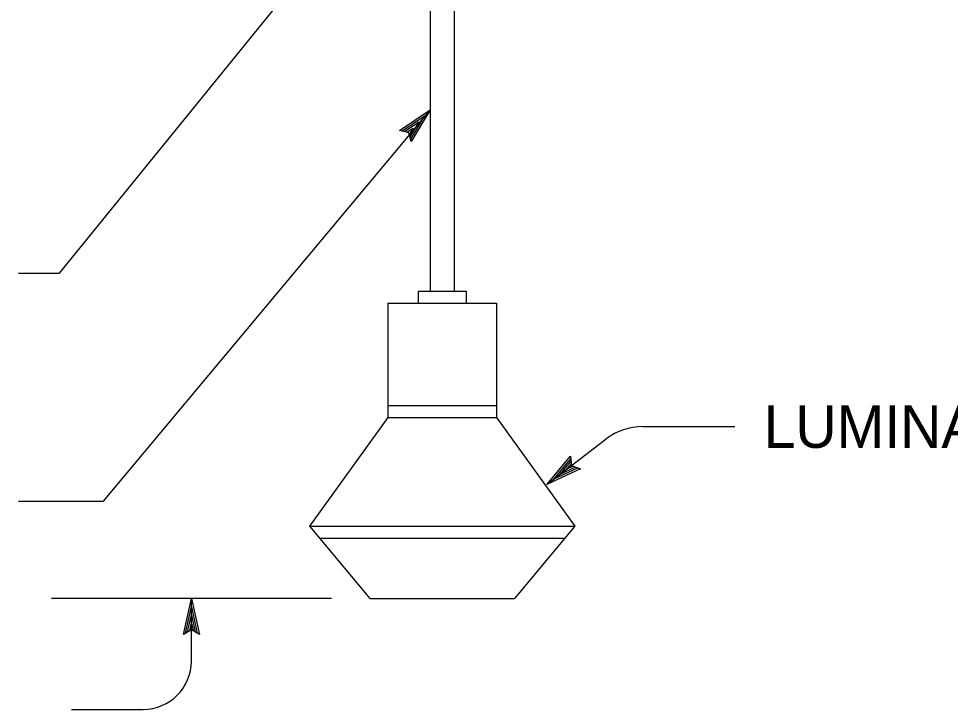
# Model space of a CAD drawing. Extents: x -893 to 867, y -474 to 712.
# Drawn here: x 86.5 to 241, y 323.2 to 437.9 of the extents above; entities that cross this region are included whole.
import ezdxf

# ---------------------------------------------------------------- set-up
doc = ezdxf.new("R2010")
doc.units = 0
for name, color, linetype in [('56 Stage 3 Anno', 7, 'Continuous'), ('57 Undefined', 7, 'Continuous'), ('60 Nongeo Data', 7, 'Continuous')]:
    doc.layers.add(name, color=color, linetype=linetype)

msp = doc.modelspace()

# ---------------------------------------------------------------- linework, layer by layer
at = {"layer": '56 Stage 3 Anno'}
for p, q in [((93.24, 395.64), (149.1, 464.43)), ((154.74, 422.73), (100.47, 357.79)), ((149.66, 419.28), (154.74, 422.73)), ((154.74, 422.73), (151.6, 417.45)), ((154.74, 422.73), (154.74, 422.73)), ((150.06, 419.19), (153.8, 421.73)), ((150.49, 419.12), (152.85, 420.72)), ((152.85, 420.72), (151.37, 418.23)), ((153.79, 421.71), (151.5, 417.87)), ((151.18, 418.94), (149.66, 419.28)), ((149.66, 419.28), (149.66, 419.28)), ((150.86, 419.01), (151.9, 419.71)), ((151.6, 417.45), (151.18, 418.94)), ((151.9, 419.71), (151.27, 418.65)), ((151.6, 417.45), (151.6, 417.45)), ((86.47, 395.64), (93.24, 395.64)), ((190.01, 370.17), (205.31, 370.17)), ((174.08, 360.56), (183.93, 368.11)), ((174.08, 360.56), (178.03, 365.27)), ((175.18, 361.41), (178.06, 364.84)), ((178.03, 365.27), (178.03, 365.27)), ((178.03, 365.27), (178.21, 363.72)), ((179.27, 363.3), (175.17, 361.4)), ((176.27, 362.24), (178.13, 364.45)), ((178.86, 363.44), (176.27, 362.24)), ((177.37, 363.08), (178.17, 364.03)), ((178.51, 363.61), (177.37, 363.08)), ((178.21, 363.72), (179.66, 363.15)), ((179.66, 363.15), (174.08, 360.56)), ((179.66, 363.15), (179.66, 363.15)), ((174.08, 360.56), (174.08, 360.56)), ((86.47, 357.79), (100.47, 357.79)), ((113.8, 335.66), (115.14, 341.66)), ((115.14, 331.23), (115.14, 341.66)), ((115.14, 341.66), (115.14, 341.66)), ((115.14, 341.66), (116.47, 335.66)), ((114.15, 335.88), (115.14, 340.28)), ((115.14, 340.27), (116.11, 335.89)), ((114.51, 336.11), (115.13, 338.9)), ((115.13, 338.9), (115.76, 336.07)), ((114.86, 336.29), (115.13, 337.52)), ((115.13, 337.52), (115.4, 336.31)), ((115.14, 336.46), (113.8, 335.66)), ((113.8, 335.66), (113.8, 335.66)), ((116.47, 335.66), (115.14, 336.46)), ((116.47, 335.66), (116.47, 335.66)), ((95.24, 323.23), (107.14, 323.23))]:
    msp.add_line(p, q, dxfattribs=at)
for centre, radius, start, end in [((190.01, 360.17), 10, 90, 127.465), ((107.14, 331.23), 8, 270, 0)]:
    msp.add_arc(centre, radius, start, end, dxfattribs=at)
at = {"layer": '60 Nongeo Data'}
for p, q in [((154.74, 460.66), (154.74, 392.66)), ((158.74, 460.66), (158.74, 392.66)), ((152.74, 392.66), (160.74, 392.66)), ((152.74, 392.66), (152.74, 390.66)), ((160.74, 392.66), (160.74, 390.66)), ((147.74, 390.66), (165.74, 390.66)), ((147.74, 390.66), (147.74, 371.66)), ((165.74, 390.66), (165.74, 371.66)), ((147.74, 373.66), (165.74, 373.66)), ((147.74, 371.66), (134.74, 353.66)), ((147.74, 371.66), (165.74, 371.66)), ((165.74, 371.66), (178.74, 353.66)), ((134.74, 353.66), (178.74, 353.66)), ((134.74, 353.66), (144.74, 341.66)), ((178.74, 353.66), (168.74, 341.66)), ((136.41, 351.66), (177.08, 351.66)), ((138.35, 341.66), (91.9, 341.66)), ((144.74, 341.66), (168.74, 341.66))]:
    msp.add_line(p, q, dxfattribs=at)

# ---------------------------------------------------------------- texts
at = {"layer": '57 Undefined'}
msp.add_text('LUMINAIRE', height=7.087, dxfattribs=at).set_placement((210.06, 366.63))

doc.saveas('drawing.dxf')
